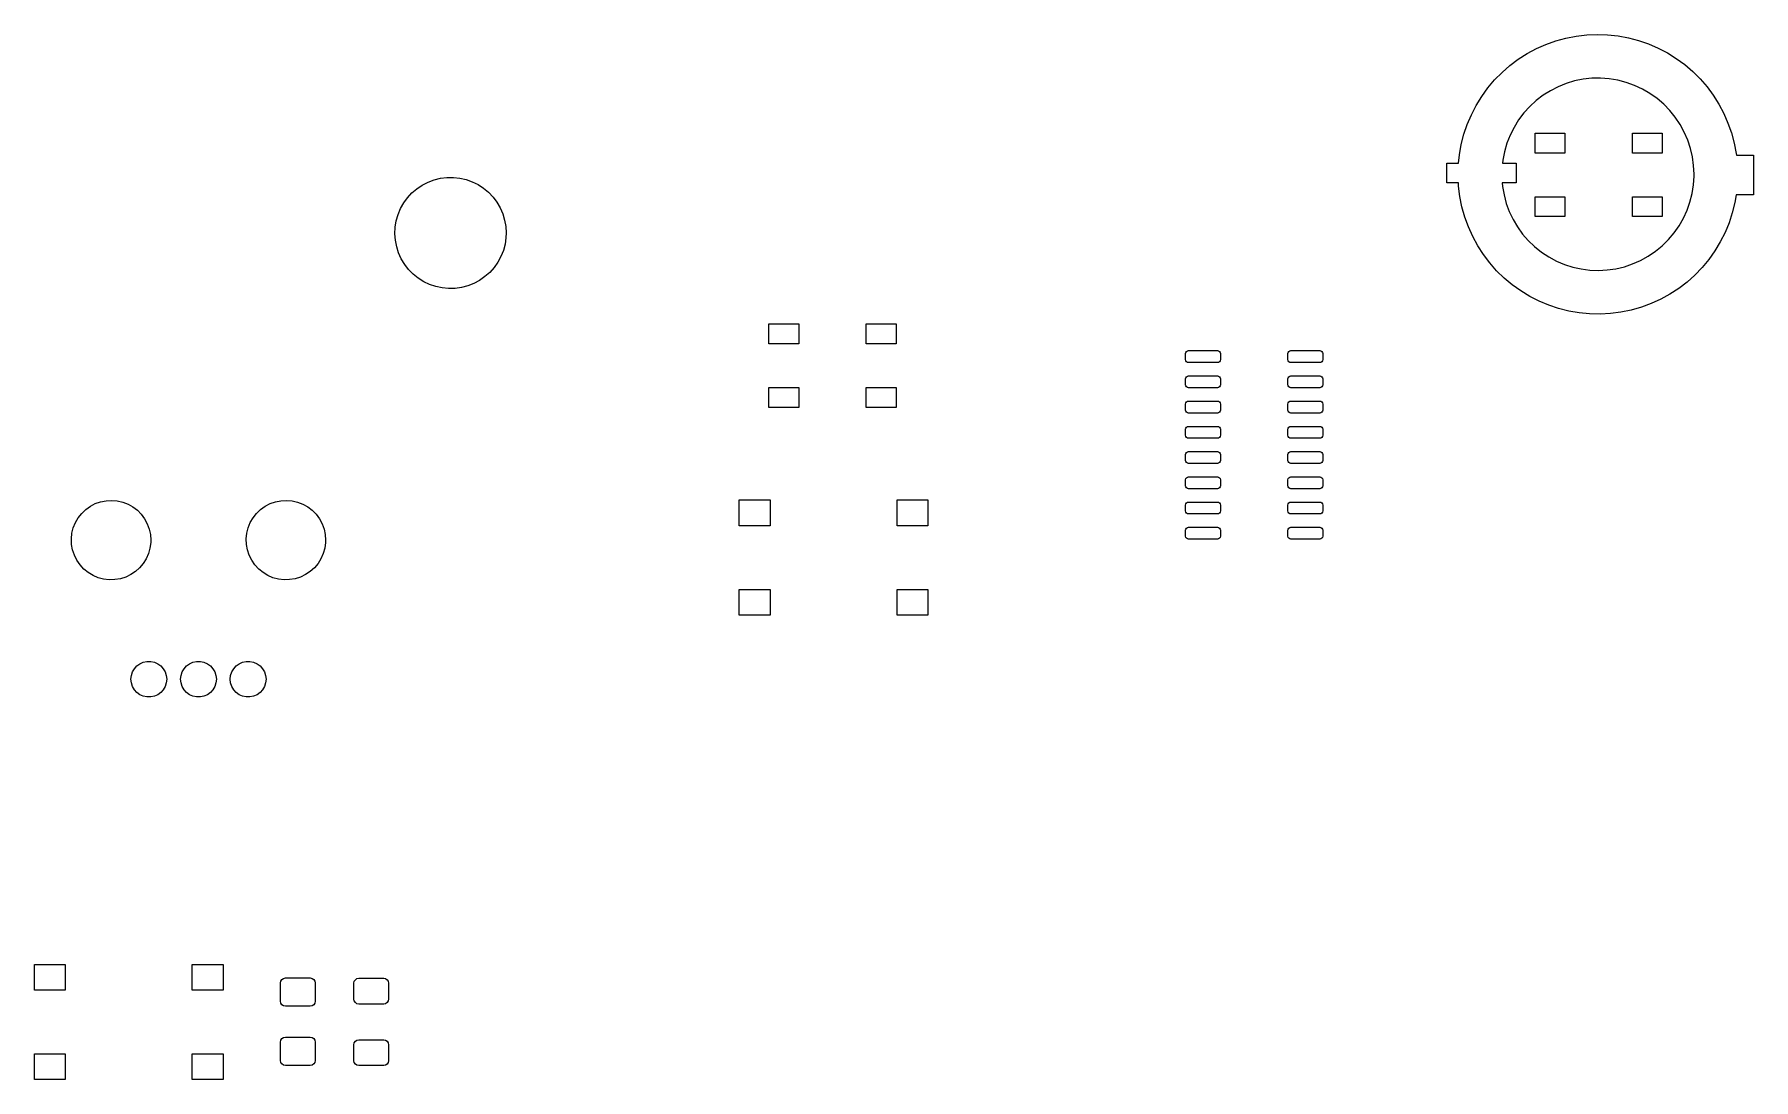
# Model space of a CAD drawing. Extents: x 0 to 360, y 0 to 260.
# Drawn here: x 189.7 to 276.3, y 78.4 to 131 of the extents above; entities that cross this region are included whole.
import ezdxf

# ---------------------------------------------------------------- set-up
doc = ezdxf.new("R2010")
doc.units = 0
doc.layers.add('BLACK', color=7, linetype='CONTINUOUS')

msp = doc.modelspace()

# ---------------------------------------------------------------- linework, layer by layer
at = {"layer": 'BLACK', "linetype": 'CONTINUOUS'}
for p, q in [((266.343, 130.674), (266.853, 130.814)), ((266.853, 130.814), (267.371, 130.915)), ((267.371, 130.915), (267.896, 130.977)), ((267.896, 130.977), (268.423, 131)), ((268.423, 131), (268.951, 130.983)), ((268.951, 130.983), (269.477, 130.926)), ((269.477, 130.926), (269.996, 130.83)), ((269.996, 130.83), (270.507, 130.696)), ((264.453, 129.748), (264.898, 130.032)), ((264.898, 130.032), (265.363, 130.282)), ((265.363, 130.282), (265.846, 130.496)), ((265.846, 130.496), (266.343, 130.674)), ((270.507, 130.696), (271.006, 130.523)), ((271.006, 130.523), (271.491, 130.314)), ((271.491, 130.314), (271.959, 130.069)), ((271.959, 130.069), (272.407, 129.789)), ((263.262, 128.707), (263.632, 129.083)), ((263.632, 129.083), (264.03, 129.431)), ((264.03, 129.431), (264.453, 129.748)), ((272.407, 129.789), (272.833, 129.477)), ((272.833, 129.477), (273.234, 129.134)), ((273.234, 129.134), (273.609, 128.761)), ((262.61, 127.876), (262.921, 128.304)), ((262.921, 128.304), (263.262, 128.707)), ((266.07, 128.168), (265.698, 127.934)), ((266.461, 128.367), (266.07, 128.168)), ((266.869, 128.53), (266.461, 128.367)), ((267.289, 128.656), (266.869, 128.53)), ((267.72, 128.743), (267.289, 128.656)), ((268.156, 128.79), (267.72, 128.743)), ((268.595, 128.798), (268.156, 128.79)), ((269.033, 128.766), (268.595, 128.798)), ((269.467, 128.694), (269.033, 128.766)), ((269.891, 128.583), (269.467, 128.694)), ((270.305, 128.435), (269.891, 128.583)), ((270.703, 128.249), (270.305, 128.435)), ((271.082, 128.028), (270.703, 128.249)), ((273.609, 128.761), (273.954, 128.362)), ((273.954, 128.362), (274.269, 127.937)), ((262.091, 126.957), (262.333, 127.427)), ((262.333, 127.427), (262.61, 127.876)), ((265.026, 127.37), (264.731, 127.045)), ((265.349, 127.667), (265.026, 127.37)), ((265.698, 127.934), (265.349, 127.667)), ((271.44, 127.774), (271.082, 128.028)), ((271.773, 127.488), (271.44, 127.774)), ((272.079, 127.173), (271.773, 127.488)), ((274.269, 127.937), (274.551, 127.49)), ((274.551, 127.49), (274.798, 127.024)), ((261.714, 125.971), (261.884, 126.471)), ((261.884, 126.471), (262.091, 126.957)), ((264.467, 126.694), (264.236, 126.321)), ((264.731, 127.045), (264.467, 126.694)), ((272.356, 126.832), (272.079, 127.173)), ((272.6, 126.467), (272.356, 126.832)), ((272.81, 126.082), (272.6, 126.467)), ((274.798, 127.024), (275.01, 126.54)), ((275.01, 126.54), (275.185, 126.042)), ((261.582, 125.46), (261.714, 125.971)), ((263.879, 125.52), (263.756, 125.098)), ((264.039, 125.928), (263.879, 125.52)), ((264.236, 126.321), (264.039, 125.928)), ((265.3, 125.03), (265.3, 126.03)), ((265.3, 126.03), (266.8, 126.03)), ((266.8, 126.03), (266.8, 125.03)), ((270.2, 125.03), (270.2, 126.03)), ((270.2, 126.03), (271.7, 126.03)), ((271.7, 126.03), (271.7, 125.03)), ((272.985, 125.679), (272.81, 126.082)), ((273.122, 125.261), (272.985, 125.679)), ((275.185, 126.042), (275.322, 125.532)), ((275.322, 125.532), (275.421, 125.013)), ((261.447, 124.525), (261.489, 124.94)), ((261.489, 124.94), (261.582, 125.46)), ((263.673, 124.667), (263.658, 124.525)), ((263.756, 125.098), (263.673, 124.667)), ((266.8, 125.03), (265.3, 125.03)), ((271.7, 125.03), (270.2, 125.03)), ((273.22, 124.834), (273.122, 125.261)), ((273.28, 124.399), (273.22, 124.834)), ((275.421, 125.013), (275.431, 124.92)), ((275.431, 124.92), (276.3, 124.92)), ((276.3, 124.92), (276.3, 122.92)), ((210.182, 123.761), (210.506, 123.802)), ((210.506, 123.802), (210.834, 123.804)), ((210.834, 123.804), (211.159, 123.769)), ((260.85, 123.536), (260.85, 124.525)), ((260.85, 124.525), (261.447, 124.525)), ((263.658, 124.525), (264.35, 124.525)), ((264.35, 124.525), (264.35, 123.536)), ((273.27, 123.421), (273.299, 123.859)), ((273.3, 123.96), (273.28, 124.399)), ((273.299, 123.859), (273.3, 123.96)), ((208.525, 122.781), (208.747, 123.022)), ((208.747, 123.022), (208.995, 123.235)), ((208.995, 123.235), (209.267, 123.418)), ((209.267, 123.418), (209.558, 123.568)), ((209.558, 123.568), (209.864, 123.683)), ((209.864, 123.683), (210.182, 123.761)), ((211.159, 123.769), (211.478, 123.695)), ((211.478, 123.695), (211.786, 123.585)), ((211.786, 123.585), (212.079, 123.44)), ((212.079, 123.44), (212.354, 123.262)), ((212.354, 123.262), (212.605, 123.052)), ((212.605, 123.052), (212.831, 122.815)), ((261.438, 123.536), (260.85, 123.536)), ((261.446, 123.359), (261.438, 123.536)), ((261.511, 122.834), (261.446, 123.359)), ((264.35, 123.536), (263.644, 123.536)), ((263.644, 123.536), (263.659, 123.353)), ((263.659, 123.353), (263.734, 122.921)), ((263.734, 122.921), (263.847, 122.497)), ((273.093, 122.561), (273.201, 122.987)), ((273.201, 122.987), (273.27, 123.421)), ((275.419, 122.92), (275.354, 122.532)), ((276.3, 122.92), (275.419, 122.92)), ((208.048, 121.929), (208.173, 122.231)), ((208.173, 122.231), (208.333, 122.517)), ((208.333, 122.517), (208.525, 122.781)), ((212.831, 122.815), (213.027, 122.553)), ((213.027, 122.553), (213.191, 122.27)), ((213.191, 122.27), (213.321, 121.97)), ((261.615, 122.317), (261.511, 122.834)), ((261.758, 121.808), (261.615, 122.317)), ((263.847, 122.497), (263.999, 122.085)), ((263.999, 122.085), (264.187, 121.688)), ((265.3, 121.83), (265.3, 122.83)), ((265.3, 122.83), (266.8, 122.83)), ((266.8, 122.83), (266.8, 121.83)), ((270.2, 121.83), (270.2, 122.83)), ((270.2, 122.83), (271.7, 122.83)), ((271.7, 122.83), (271.7, 121.83)), ((272.765, 121.748), (272.948, 122.147)), ((272.948, 122.147), (273.093, 122.561)), ((275.354, 122.532), (275.227, 122.02)), ((207.892, 120.964), (207.906, 121.291)), ((207.906, 121.291), (207.958, 121.614)), ((207.958, 121.614), (208.048, 121.929)), ((213.321, 121.97), (213.416, 121.657)), ((213.416, 121.657), (213.473, 121.335)), ((213.473, 121.335), (213.492, 121.008)), ((261.938, 121.311), (261.758, 121.808)), ((262.155, 120.83), (261.938, 121.311)), ((264.187, 121.688), (264.411, 121.31)), ((264.411, 121.31), (264.667, 120.954)), ((266.8, 121.83), (265.3, 121.83)), ((271.7, 121.83), (270.2, 121.83)), ((272.295, 121.007), (272.547, 121.367)), ((272.547, 121.367), (272.765, 121.748)), ((275.063, 121.518), (274.861, 121.03)), ((275.227, 122.02), (275.063, 121.518)), ((207.917, 120.638), (207.892, 120.964)), ((207.979, 120.316), (207.917, 120.638)), ((213.435, 120.445), (213.35, 120.129)), ((213.482, 120.769), (213.435, 120.445)), ((213.492, 121.008), (213.482, 120.769)), ((262.407, 120.366), (262.155, 120.83)), ((262.694, 119.922), (262.407, 120.366)), ((264.667, 120.954), (264.956, 120.622)), ((264.956, 120.622), (265.272, 120.319)), ((271.359, 120.085), (271.699, 120.363)), ((271.699, 120.363), (272.011, 120.672)), ((272.011, 120.672), (272.295, 121.007)), ((274.623, 120.558), (274.351, 120.105)), ((274.861, 121.03), (274.623, 120.558)), ((208.078, 120.005), (207.979, 120.316)), ((208.213, 119.706), (208.078, 120.005)), ((208.382, 119.426), (208.213, 119.706)), ((213.074, 119.537), (212.886, 119.269)), ((213.23, 119.825), (213.074, 119.537)), ((213.35, 120.129), (213.23, 119.825)), ((263.013, 119.501), (262.694, 119.922)), ((263.362, 119.105), (263.013, 119.501)), ((265.272, 120.319), (265.616, 120.045)), ((265.616, 120.045), (265.982, 119.803)), ((265.982, 119.803), (266.369, 119.595)), ((266.369, 119.595), (266.773, 119.424)), ((270.21, 119.448), (270.612, 119.625)), ((270.612, 119.625), (270.996, 119.838)), ((270.996, 119.838), (271.359, 120.085)), ((274.045, 119.675), (273.708, 119.268)), ((274.351, 120.105), (274.045, 119.675)), ((208.582, 119.167), (208.382, 119.426)), ((208.811, 118.934), (208.582, 119.167)), ((209.066, 118.728), (208.811, 118.934)), ((209.343, 118.554), (209.066, 118.728)), ((212.155, 118.621), (211.866, 118.466)), ((212.424, 118.808), (212.155, 118.621)), ((212.668, 119.025), (212.424, 118.808)), ((212.886, 119.269), (212.668, 119.025)), ((263.741, 118.737), (263.362, 119.105)), ((264.146, 118.398), (263.741, 118.737)), ((266.773, 119.424), (267.191, 119.29)), ((267.191, 119.29), (267.62, 119.194)), ((267.62, 119.194), (268.055, 119.137)), ((268.055, 119.137), (268.494, 119.12)), ((268.494, 119.12), (268.933, 119.143)), ((268.933, 119.143), (269.367, 119.206)), ((269.367, 119.206), (269.794, 119.308)), ((269.794, 119.308), (270.21, 119.448)), ((273.342, 118.888), (272.948, 118.536)), ((273.708, 119.268), (273.342, 118.888)), ((209.639, 118.414), (209.343, 118.554)), ((209.948, 118.309), (209.639, 118.414)), ((210.268, 118.24), (209.948, 118.309)), ((210.594, 118.21), (210.268, 118.24)), ((210.921, 118.217), (210.594, 118.21)), ((211.245, 118.263), (210.921, 118.217)), ((211.562, 118.347), (211.245, 118.263)), ((211.866, 118.466), (211.562, 118.347)), ((264.575, 118.09), (264.146, 118.398)), ((265.026, 117.815), (264.575, 118.09)), ((265.496, 117.575), (265.026, 117.815)), ((272.086, 117.926), (271.623, 117.671)), ((272.528, 118.215), (272.086, 117.926)), ((272.948, 118.536), (272.528, 118.215)), ((265.983, 117.37), (265.496, 117.575)), ((266.484, 117.203), (265.983, 117.37)), ((266.997, 117.074), (266.484, 117.203)), ((267.517, 116.984), (266.997, 117.074)), ((268.043, 116.933), (267.517, 116.984)), ((268.571, 116.921), (268.043, 116.933)), ((269.098, 116.949), (268.571, 116.921)), ((269.622, 117.017), (269.098, 116.949)), ((270.14, 117.124), (269.622, 117.017)), ((270.647, 117.269), (270.14, 117.124)), ((271.143, 117.451), (270.647, 117.269)), ((271.623, 117.671), (271.143, 117.451)), ((226.72, 115.43), (226.72, 116.43)), ((226.72, 116.43), (228.22, 116.43)), ((228.22, 116.43), (228.22, 115.43)), ((231.62, 115.43), (231.62, 116.43)), ((231.62, 116.43), (233.12, 116.43)), ((233.12, 116.43), (233.12, 115.43)), ((228.22, 115.43), (226.72, 115.43)), ((233.12, 115.43), (231.62, 115.43)), ((247.704, 114.935), (247.716, 114.992)), ((247.704, 114.635), (247.704, 114.935)), ((247.716, 114.578), (247.704, 114.635)), ((247.716, 114.992), (247.748, 115.041)), ((247.748, 114.529), (247.716, 114.578)), ((247.748, 115.041), (247.797, 115.074)), ((247.797, 114.496), (247.748, 114.529)), ((247.797, 115.074), (247.854, 115.085)), ((247.854, 114.485), (247.797, 114.496)), ((247.854, 115.085), (249.304, 115.085)), ((249.304, 114.485), (247.854, 114.485)), ((249.304, 115.085), (249.362, 115.074)), ((249.362, 114.496), (249.304, 114.485)), ((249.362, 115.074), (249.41, 115.041)), ((249.41, 114.529), (249.362, 114.496)), ((249.41, 115.041), (249.443, 114.992)), ((249.443, 114.578), (249.41, 114.529)), ((249.443, 114.992), (249.454, 114.935)), ((249.454, 114.635), (249.443, 114.578)), ((249.454, 114.935), (249.454, 114.635)), ((252.854, 114.935), (252.866, 114.992)), ((252.854, 114.635), (252.854, 114.935)), ((252.866, 114.578), (252.854, 114.635)), ((252.866, 114.992), (252.898, 115.041)), ((252.898, 114.529), (252.866, 114.578)), ((252.898, 115.041), (252.947, 115.074)), ((252.947, 114.496), (252.898, 114.529)), ((252.947, 115.074), (253.004, 115.085)), ((253.004, 114.485), (252.947, 114.496)), ((253.004, 115.085), (254.454, 115.085)), ((254.454, 114.485), (253.004, 114.485)), ((254.454, 115.085), (254.512, 115.074)), ((254.512, 114.496), (254.454, 114.485)), ((254.512, 115.074), (254.56, 115.041)), ((254.56, 114.529), (254.512, 114.496)), ((254.56, 115.041), (254.593, 114.992)), ((254.593, 114.578), (254.56, 114.529)), ((254.593, 114.992), (254.604, 114.935)), ((254.604, 114.635), (254.593, 114.578)), ((254.604, 114.935), (254.604, 114.635)), ((247.704, 113.665), (247.716, 113.722)), ((247.704, 113.365), (247.704, 113.665)), ((247.716, 113.722), (247.748, 113.771)), ((247.748, 113.771), (247.797, 113.804)), ((247.797, 113.804), (247.854, 113.815)), ((247.854, 113.815), (249.304, 113.815)), ((249.304, 113.815), (249.362, 113.804)), ((249.362, 113.804), (249.41, 113.771)), ((249.41, 113.771), (249.443, 113.722)), ((249.443, 113.722), (249.454, 113.665)), ((249.454, 113.665), (249.454, 113.365)), ((252.854, 113.665), (252.866, 113.722)), ((252.854, 113.365), (252.854, 113.665)), ((252.866, 113.722), (252.898, 113.771)), ((252.898, 113.771), (252.947, 113.804)), ((252.947, 113.804), (253.004, 113.815)), ((253.004, 113.815), (254.454, 113.815)), ((254.454, 113.815), (254.512, 113.804)), ((254.512, 113.804), (254.56, 113.771)), ((254.56, 113.771), (254.593, 113.722)), ((254.593, 113.722), (254.604, 113.665)), ((254.604, 113.665), (254.604, 113.365)), ((226.72, 112.23), (226.72, 113.23)), ((226.72, 113.23), (228.22, 113.23)), ((228.22, 113.23), (228.22, 112.23)), ((231.62, 112.23), (231.62, 113.23)), ((231.62, 113.23), (233.12, 113.23)), ((233.12, 113.23), (233.12, 112.23)), ((247.716, 113.308), (247.704, 113.365)), ((247.748, 113.259), (247.716, 113.308)), ((247.797, 113.226), (247.748, 113.259)), ((247.748, 112.501), (247.797, 112.534)), ((247.854, 113.215), (247.797, 113.226)), ((247.797, 112.534), (247.854, 112.545)), ((249.304, 113.215), (247.854, 113.215)), ((247.854, 112.545), (249.304, 112.545)), ((249.362, 113.226), (249.304, 113.215)), ((249.304, 112.545), (249.362, 112.534)), ((249.41, 113.259), (249.362, 113.226)), ((249.362, 112.534), (249.41, 112.501)), ((249.443, 113.308), (249.41, 113.259)), ((249.454, 113.365), (249.443, 113.308)), ((252.866, 113.308), (252.854, 113.365)), ((252.898, 113.259), (252.866, 113.308)), ((252.947, 113.226), (252.898, 113.259)), ((252.898, 112.501), (252.947, 112.534)), ((253.004, 113.215), (252.947, 113.226)), ((252.947, 112.534), (253.004, 112.545)), ((254.454, 113.215), (253.004, 113.215)), ((253.004, 112.545), (254.454, 112.545)), ((254.512, 113.226), (254.454, 113.215)), ((254.454, 112.545), (254.512, 112.534)), ((254.56, 113.259), (254.512, 113.226)), ((254.512, 112.534), (254.56, 112.501)), ((254.593, 113.308), (254.56, 113.259)), ((254.604, 113.365), (254.593, 113.308)), ((228.22, 112.23), (226.72, 112.23)), ((233.12, 112.23), (231.62, 112.23)), ((247.704, 112.395), (247.716, 112.452)), ((247.704, 112.095), (247.704, 112.395)), ((247.716, 112.038), (247.704, 112.095)), ((247.716, 112.452), (247.748, 112.501)), ((247.748, 111.989), (247.716, 112.038)), ((247.797, 111.956), (247.748, 111.989)), ((247.854, 111.945), (247.797, 111.956)), ((249.304, 111.945), (247.854, 111.945)), ((249.362, 111.956), (249.304, 111.945)), ((249.41, 111.989), (249.362, 111.956)), ((249.41, 112.501), (249.443, 112.452)), ((249.443, 112.038), (249.41, 111.989)), ((249.443, 112.452), (249.454, 112.395)), ((249.454, 112.095), (249.443, 112.038)), ((249.454, 112.395), (249.454, 112.095)), ((252.854, 112.395), (252.866, 112.452)), ((252.854, 112.095), (252.854, 112.395)), ((252.866, 112.038), (252.854, 112.095)), ((252.866, 112.452), (252.898, 112.501)), ((252.898, 111.989), (252.866, 112.038)), ((252.947, 111.956), (252.898, 111.989)), ((253.004, 111.945), (252.947, 111.956)), ((254.454, 111.945), (253.004, 111.945)), ((254.512, 111.956), (254.454, 111.945)), ((254.56, 111.989), (254.512, 111.956)), ((254.56, 112.501), (254.593, 112.452)), ((254.593, 112.038), (254.56, 111.989)), ((254.593, 112.452), (254.604, 112.395)), ((254.604, 112.095), (254.593, 112.038)), ((254.604, 112.395), (254.604, 112.095)), ((247.704, 111.125), (247.716, 111.182)), ((247.704, 110.825), (247.704, 111.125)), ((247.716, 110.768), (247.704, 110.825)), ((247.716, 111.182), (247.748, 111.231)), ((247.748, 111.231), (247.797, 111.264)), ((247.797, 111.264), (247.854, 111.275)), ((247.854, 111.275), (249.304, 111.275)), ((249.304, 111.275), (249.362, 111.264)), ((249.362, 111.264), (249.41, 111.231)), ((249.41, 111.231), (249.443, 111.182)), ((249.443, 111.182), (249.454, 111.125)), ((249.454, 110.825), (249.443, 110.768)), ((249.454, 111.125), (249.454, 110.825)), ((252.854, 111.125), (252.866, 111.182)), ((252.854, 110.825), (252.854, 111.125)), ((252.866, 110.768), (252.854, 110.825)), ((252.866, 111.182), (252.898, 111.231)), ((252.898, 111.231), (252.947, 111.264)), ((252.947, 111.264), (253.004, 111.275)), ((253.004, 111.275), (254.454, 111.275)), ((254.454, 111.275), (254.512, 111.264)), ((254.512, 111.264), (254.56, 111.231)), ((254.56, 111.231), (254.593, 111.182)), ((254.593, 111.182), (254.604, 111.125)), ((254.604, 110.825), (254.593, 110.768)), ((254.604, 111.125), (254.604, 110.825)), ((247.748, 110.719), (247.716, 110.768)), ((247.716, 109.912), (247.748, 109.961)), ((247.797, 110.686), (247.748, 110.719)), ((247.748, 109.961), (247.797, 109.994)), ((247.854, 110.675), (247.797, 110.686)), ((247.797, 109.994), (247.854, 110.005)), ((249.304, 110.675), (247.854, 110.675)), ((247.854, 110.005), (249.304, 110.005)), ((249.362, 110.686), (249.304, 110.675)), ((249.304, 110.005), (249.362, 109.994)), ((249.41, 110.719), (249.362, 110.686)), ((249.362, 109.994), (249.41, 109.961)), ((249.443, 110.768), (249.41, 110.719)), ((249.41, 109.961), (249.443, 109.912)), ((252.898, 110.719), (252.866, 110.768)), ((252.866, 109.912), (252.898, 109.961)), ((252.947, 110.686), (252.898, 110.719)), ((252.898, 109.961), (252.947, 109.994)), ((253.004, 110.675), (252.947, 110.686)), ((252.947, 109.994), (253.004, 110.005)), ((254.454, 110.675), (253.004, 110.675)), ((253.004, 110.005), (254.454, 110.005)), ((254.512, 110.686), (254.454, 110.675)), ((254.454, 110.005), (254.512, 109.994)), ((254.56, 110.719), (254.512, 110.686)), ((254.512, 109.994), (254.56, 109.961)), ((254.593, 110.768), (254.56, 110.719)), ((254.56, 109.961), (254.593, 109.912)), ((247.704, 109.855), (247.716, 109.912)), ((247.704, 109.555), (247.704, 109.855)), ((247.716, 109.498), (247.704, 109.555)), ((247.748, 109.449), (247.716, 109.498)), ((247.797, 109.416), (247.748, 109.449)), ((247.854, 109.405), (247.797, 109.416)), ((249.304, 109.405), (247.854, 109.405)), ((249.362, 109.416), (249.304, 109.405)), ((249.41, 109.449), (249.362, 109.416)), ((249.443, 109.498), (249.41, 109.449)), ((249.443, 109.912), (249.454, 109.855)), ((249.454, 109.555), (249.443, 109.498)), ((249.454, 109.855), (249.454, 109.555)), ((252.854, 109.855), (252.866, 109.912)), ((252.854, 109.555), (252.854, 109.855)), ((252.866, 109.498), (252.854, 109.555)), ((252.898, 109.449), (252.866, 109.498)), ((252.947, 109.416), (252.898, 109.449)), ((253.004, 109.405), (252.947, 109.416)), ((254.454, 109.405), (253.004, 109.405)), ((254.512, 109.416), (254.454, 109.405)), ((254.56, 109.449), (254.512, 109.416)), ((254.593, 109.498), (254.56, 109.449)), ((254.593, 109.912), (254.604, 109.855)), ((254.604, 109.555), (254.593, 109.498)), ((254.604, 109.855), (254.604, 109.555)), ((247.704, 108.585), (247.716, 108.642)), ((247.704, 108.285), (247.704, 108.585)), ((247.716, 108.228), (247.704, 108.285)), ((247.716, 108.642), (247.748, 108.691)), ((247.748, 108.179), (247.716, 108.228)), ((247.748, 108.691), (247.797, 108.724)), ((247.797, 108.724), (247.854, 108.735)), ((247.854, 108.735), (249.304, 108.735)), ((249.304, 108.735), (249.362, 108.724)), ((249.362, 108.724), (249.41, 108.691)), ((249.41, 108.691), (249.443, 108.642)), ((249.443, 108.228), (249.41, 108.179)), ((249.443, 108.642), (249.454, 108.585)), ((249.454, 108.285), (249.443, 108.228)), ((249.454, 108.585), (249.454, 108.285)), ((252.854, 108.585), (252.866, 108.642)), ((252.854, 108.285), (252.854, 108.585)), ((252.866, 108.228), (252.854, 108.285)), ((252.866, 108.642), (252.898, 108.691)), ((252.898, 108.179), (252.866, 108.228)), ((252.898, 108.691), (252.947, 108.724)), ((252.947, 108.724), (253.004, 108.735)), ((253.004, 108.735), (254.454, 108.735)), ((254.454, 108.735), (254.512, 108.724)), ((254.512, 108.724), (254.56, 108.691)), ((254.56, 108.691), (254.593, 108.642)), ((254.593, 108.228), (254.56, 108.179)), ((254.593, 108.642), (254.604, 108.585)), ((254.604, 108.285), (254.593, 108.228)), ((254.604, 108.585), (254.604, 108.285)), ((192.555, 107.255), (192.806, 107.386)), ((192.806, 107.386), (193.072, 107.479)), ((193.072, 107.479), (193.349, 107.534)), ((193.349, 107.534), (193.631, 107.55)), ((193.631, 107.55), (193.913, 107.525)), ((193.913, 107.525), (194.188, 107.462)), ((194.188, 107.462), (194.452, 107.36)), ((194.452, 107.36), (194.698, 107.222)), ((201.355, 107.255), (201.606, 107.386)), ((201.606, 107.386), (201.872, 107.479)), ((201.872, 107.479), (202.149, 107.534)), ((202.149, 107.534), (202.431, 107.55)), ((202.431, 107.55), (202.713, 107.525)), ((202.713, 107.525), (202.988, 107.462)), ((202.988, 107.462), (203.252, 107.36)), ((203.252, 107.36), (203.498, 107.222)), ((225.23, 106.27), (225.23, 107.57)), ((225.23, 107.57), (226.78, 107.57)), ((226.78, 107.57), (226.78, 106.27)), ((233.18, 106.27), (233.18, 107.57)), ((233.18, 107.57), (234.73, 107.57)), ((234.73, 107.57), (234.73, 106.27)), ((247.704, 107.315), (247.716, 107.372)), ((247.716, 107.372), (247.748, 107.421)), ((247.797, 108.146), (247.748, 108.179)), ((247.748, 107.421), (247.797, 107.454)), ((247.854, 108.135), (247.797, 108.146)), ((247.797, 107.454), (247.854, 107.465)), ((249.304, 108.135), (247.854, 108.135)), ((247.854, 107.465), (249.304, 107.465)), ((249.362, 108.146), (249.304, 108.135)), ((249.304, 107.465), (249.362, 107.454)), ((249.41, 108.179), (249.362, 108.146)), ((249.362, 107.454), (249.41, 107.421)), ((249.41, 107.421), (249.443, 107.372)), ((249.443, 107.372), (249.454, 107.315)), ((252.854, 107.315), (252.866, 107.372)), ((252.866, 107.372), (252.898, 107.421)), ((252.947, 108.146), (252.898, 108.179)), ((252.898, 107.421), (252.947, 107.454)), ((253.004, 108.135), (252.947, 108.146)), ((252.947, 107.454), (253.004, 107.465)), ((254.454, 108.135), (253.004, 108.135)), ((253.004, 107.465), (254.454, 107.465)), ((254.512, 108.146), (254.454, 108.135)), ((254.454, 107.465), (254.512, 107.454)), ((254.56, 108.179), (254.512, 108.146)), ((254.512, 107.454), (254.56, 107.421)), ((254.56, 107.421), (254.593, 107.372)), ((254.593, 107.372), (254.604, 107.315)), ((191.804, 106.43), (191.946, 106.674)), ((191.946, 106.674), (192.121, 106.896)), ((192.121, 106.896), (192.325, 107.091)), ((192.325, 107.091), (192.555, 107.255)), ((194.698, 107.222), (194.923, 107.05)), ((194.923, 107.05), (195.121, 106.849)), ((195.121, 106.849), (195.289, 106.622)), ((195.289, 106.622), (195.423, 106.373)), ((200.604, 106.43), (200.746, 106.674)), ((200.746, 106.674), (200.921, 106.896)), ((200.921, 106.896), (201.125, 107.091)), ((201.125, 107.091), (201.355, 107.255)), ((203.498, 107.222), (203.723, 107.05)), ((203.723, 107.05), (203.921, 106.849)), ((203.921, 106.849), (204.089, 106.622)), ((204.089, 106.622), (204.223, 106.373)), ((247.704, 107.015), (247.704, 107.315)), ((247.716, 106.958), (247.704, 107.015)), ((247.748, 106.909), (247.716, 106.958)), ((247.797, 106.876), (247.748, 106.909)), ((247.854, 106.865), (247.797, 106.876)), ((249.304, 106.865), (247.854, 106.865)), ((249.362, 106.876), (249.304, 106.865)), ((249.41, 106.909), (249.362, 106.876)), ((249.443, 106.958), (249.41, 106.909)), ((249.454, 107.015), (249.443, 106.958)), ((249.454, 107.315), (249.454, 107.015)), ((252.854, 107.015), (252.854, 107.315)), ((252.866, 106.958), (252.854, 107.015)), ((252.898, 106.909), (252.866, 106.958)), ((252.947, 106.876), (252.898, 106.909)), ((253.004, 106.865), (252.947, 106.876)), ((254.454, 106.865), (253.004, 106.865)), ((254.512, 106.876), (254.454, 106.865)), ((254.56, 106.909), (254.512, 106.876)), ((254.593, 106.958), (254.56, 106.909)), ((254.604, 107.015), (254.593, 106.958)), ((254.604, 107.315), (254.604, 107.015)), ((191.601, 105.613), (191.63, 105.894)), ((191.612, 105.331), (191.601, 105.613)), ((191.63, 105.894), (191.698, 106.168)), ((191.698, 106.168), (191.804, 106.43)), ((195.423, 106.373), (195.521, 106.108)), ((195.521, 106.108), (195.58, 105.832)), ((195.58, 105.832), (195.6, 105.55)), ((200.401, 105.613), (200.43, 105.894)), ((200.412, 105.331), (200.401, 105.613)), ((200.43, 105.894), (200.498, 106.168)), ((200.498, 106.168), (200.604, 106.43)), ((204.223, 106.373), (204.321, 106.108)), ((204.321, 106.108), (204.38, 105.832)), ((204.38, 105.832), (204.4, 105.55)), ((226.78, 106.27), (225.23, 106.27)), ((234.73, 106.27), (233.18, 106.27)), ((247.704, 106.045), (247.716, 106.102)), ((247.704, 105.745), (247.704, 106.045)), ((247.716, 105.688), (247.704, 105.745)), ((247.716, 106.102), (247.748, 106.151)), ((247.748, 105.639), (247.716, 105.688)), ((247.748, 106.151), (247.797, 106.184)), ((247.797, 105.606), (247.748, 105.639)), ((247.797, 106.184), (247.854, 106.195)), ((247.854, 105.595), (247.797, 105.606)), ((247.854, 106.195), (249.304, 106.195)), ((249.304, 106.195), (249.362, 106.184)), ((249.362, 105.606), (249.304, 105.595)), ((249.362, 106.184), (249.41, 106.151)), ((249.41, 105.639), (249.362, 105.606)), ((249.41, 106.151), (249.443, 106.102)), ((249.443, 105.688), (249.41, 105.639)), ((249.443, 106.102), (249.454, 106.045)), ((249.454, 105.745), (249.443, 105.688)), ((249.454, 106.045), (249.454, 105.745)), ((252.854, 106.045), (252.866, 106.102)), ((252.854, 105.745), (252.854, 106.045)), ((252.866, 105.688), (252.854, 105.745)), ((252.866, 106.102), (252.898, 106.151)), ((252.898, 105.639), (252.866, 105.688)), ((252.898, 106.151), (252.947, 106.184)), ((252.947, 105.606), (252.898, 105.639)), ((252.947, 106.184), (253.004, 106.195)), ((253.004, 105.595), (252.947, 105.606)), ((253.004, 106.195), (254.454, 106.195)), ((254.454, 106.195), (254.512, 106.184)), ((254.512, 105.606), (254.454, 105.595)), ((254.512, 106.184), (254.56, 106.151)), ((254.56, 105.639), (254.512, 105.606)), ((254.56, 106.151), (254.593, 106.102)), ((254.593, 105.688), (254.56, 105.639)), ((254.593, 106.102), (254.604, 106.045)), ((254.604, 105.745), (254.593, 105.688)), ((254.604, 106.045), (254.604, 105.745)), ((191.663, 105.053), (191.612, 105.331)), ((191.752, 104.785), (191.663, 105.053)), ((191.879, 104.532), (191.752, 104.785)), ((195.482, 104.873), (195.368, 104.614)), ((195.558, 105.144), (195.482, 104.873)), ((195.596, 105.424), (195.558, 105.144)), ((195.6, 105.55), (195.596, 105.424)), ((200.463, 105.053), (200.412, 105.331)), ((200.552, 104.785), (200.463, 105.053)), ((200.679, 104.532), (200.552, 104.785)), ((204.282, 104.873), (204.168, 104.614)), ((204.358, 105.144), (204.282, 104.873)), ((204.396, 105.424), (204.358, 105.144)), ((204.4, 105.55), (204.396, 105.424)), ((249.304, 105.595), (247.854, 105.595)), ((254.454, 105.595), (253.004, 105.595)), ((192.039, 104.3), (191.879, 104.532)), ((192.231, 104.092), (192.039, 104.3)), ((192.45, 103.914), (192.231, 104.092)), ((192.692, 103.768), (192.45, 103.914)), ((194.826, 103.97), (194.591, 103.813)), ((195.036, 104.158), (194.826, 103.97)), ((195.218, 104.374), (195.036, 104.158)), ((195.368, 104.614), (195.218, 104.374)), ((200.839, 104.3), (200.679, 104.532)), ((201.031, 104.092), (200.839, 104.3)), ((201.25, 103.914), (201.031, 104.092)), ((201.492, 103.768), (201.25, 103.914)), ((203.626, 103.97), (203.391, 103.813)), ((203.836, 104.158), (203.626, 103.97)), ((204.018, 104.374), (203.836, 104.158)), ((204.168, 104.614), (204.018, 104.374)), ((192.952, 103.658), (192.692, 103.768)), ((193.225, 103.585), (192.952, 103.658)), ((193.506, 103.552), (193.225, 103.585)), ((193.788, 103.559), (193.506, 103.552)), ((194.067, 103.605), (193.788, 103.559)), ((194.336, 103.69), (194.067, 103.605)), ((194.591, 103.813), (194.336, 103.69)), ((201.752, 103.658), (201.492, 103.768)), ((202.025, 103.585), (201.752, 103.658)), ((202.306, 103.552), (202.025, 103.585)), ((202.588, 103.559), (202.306, 103.552)), ((202.867, 103.605), (202.588, 103.559)), ((203.136, 103.69), (202.867, 103.605)), ((203.391, 103.813), (203.136, 103.69)), ((225.23, 101.77), (225.23, 103.07)), ((225.23, 103.07), (226.78, 103.07)), ((226.78, 103.07), (226.78, 101.77)), ((233.18, 101.77), (233.18, 103.07)), ((233.18, 103.07), (234.73, 103.07)), ((234.73, 103.07), (234.73, 101.77)), ((226.78, 101.77), (225.23, 101.77)), ((234.73, 101.77), (233.18, 101.77)), ((194.6, 98.55), (194.62, 98.7371)), ((194.62, 98.7371), (194.678, 98.9161)), ((194.678, 98.9161), (194.772, 99.079)), ((194.772, 99.079), (194.898, 99.2188)), ((194.898, 99.2188), (195.05, 99.3294)), ((195.05, 99.3294), (195.222, 99.406)), ((195.222, 99.406), (195.406, 99.4451)), ((195.406, 99.4451), (195.594, 99.4451)), ((195.594, 99.4451), (195.778, 99.406)), ((195.778, 99.406), (195.95, 99.3294)), ((195.95, 99.3294), (196.102, 99.2188)), ((196.102, 99.2188), (196.228, 99.079)), ((196.228, 99.079), (196.322, 98.9161)), ((196.322, 98.9161), (196.38, 98.7371)), ((196.38, 98.7371), (196.4, 98.55)), ((197.1, 98.55), (197.12, 98.7371)), ((197.12, 98.7371), (197.178, 98.9161)), ((197.178, 98.9161), (197.272, 99.079)), ((197.272, 99.079), (197.398, 99.2188)), ((197.398, 99.2188), (197.55, 99.3294)), ((197.55, 99.3294), (197.722, 99.406)), ((197.722, 99.406), (197.906, 99.4451)), ((197.906, 99.4451), (198.094, 99.4451)), ((198.094, 99.4451), (198.278, 99.406)), ((198.278, 99.406), (198.45, 99.3294)), ((198.45, 99.3294), (198.602, 99.2188)), ((198.602, 99.2188), (198.728, 99.079)), ((198.728, 99.079), (198.822, 98.9161)), ((198.822, 98.9161), (198.88, 98.7371)), ((198.88, 98.7371), (198.9, 98.55)), ((199.6, 98.55), (199.62, 98.7371)), ((199.62, 98.7371), (199.678, 98.9161)), ((199.678, 98.9161), (199.772, 99.079)), ((199.772, 99.079), (199.898, 99.2188)), ((199.898, 99.2188), (200.05, 99.3294)), ((200.05, 99.3294), (200.222, 99.406)), ((200.222, 99.406), (200.406, 99.4451)), ((200.406, 99.4451), (200.594, 99.4451)), ((200.594, 99.4451), (200.778, 99.406)), ((200.778, 99.406), (200.95, 99.3294)), ((200.95, 99.3294), (201.102, 99.2188)), ((201.102, 99.2188), (201.228, 99.079)), ((201.228, 99.079), (201.322, 98.9161)), ((201.322, 98.9161), (201.38, 98.7371)), ((201.38, 98.7371), (201.4, 98.55)), ((194.62, 98.3629), (194.6, 98.55)), ((194.678, 98.1839), (194.62, 98.3629)), ((194.772, 98.021), (194.678, 98.1839)), ((194.898, 97.8812), (194.772, 98.021)), ((195.05, 97.7706), (194.898, 97.8812)), ((196.102, 97.8812), (195.95, 97.7706)), ((196.228, 98.021), (196.102, 97.8812)), ((196.322, 98.1839), (196.228, 98.021)), ((196.38, 98.3629), (196.322, 98.1839)), ((196.4, 98.55), (196.38, 98.3629)), ((197.12, 98.3629), (197.1, 98.55)), ((197.178, 98.1839), (197.12, 98.3629)), ((197.272, 98.021), (197.178, 98.1839)), ((197.398, 97.8812), (197.272, 98.021)), ((197.55, 97.7706), (197.398, 97.8812)), ((198.602, 97.8812), (198.45, 97.7706)), ((198.728, 98.021), (198.602, 97.8812)), ((198.822, 98.1839), (198.728, 98.021)), ((198.88, 98.3629), (198.822, 98.1839)), ((198.9, 98.55), (198.88, 98.3629)), ((199.62, 98.3629), (199.6, 98.55)), ((199.678, 98.1839), (199.62, 98.3629)), ((199.772, 98.021), (199.678, 98.1839)), ((199.898, 97.8812), (199.772, 98.021)), ((200.05, 97.7706), (199.898, 97.8812)), ((201.102, 97.8812), (200.95, 97.7706)), ((201.228, 98.021), (201.102, 97.8812)), ((201.322, 98.1839), (201.228, 98.021)), ((201.38, 98.3629), (201.322, 98.1839)), ((201.4, 98.55), (201.38, 98.3629)), ((195.222, 97.694), (195.05, 97.7706)), ((195.406, 97.6549), (195.222, 97.694)), ((195.594, 97.6549), (195.406, 97.6549)), ((195.778, 97.694), (195.594, 97.6549)), ((195.95, 97.7706), (195.778, 97.694)), ((197.722, 97.694), (197.55, 97.7706)), ((197.906, 97.6549), (197.722, 97.694)), ((198.094, 97.6549), (197.906, 97.6549)), ((198.278, 97.694), (198.094, 97.6549)), ((198.45, 97.7706), (198.278, 97.694)), ((200.222, 97.694), (200.05, 97.7706)), ((200.406, 97.6549), (200.222, 97.694)), ((200.594, 97.6549), (200.406, 97.6549)), ((200.778, 97.694), (200.594, 97.6549)), ((200.95, 97.7706), (200.778, 97.694)), ((189.738, 82.898), (189.738, 84.198)), ((189.738, 84.198), (191.288, 84.198)), ((191.288, 84.198), (191.288, 82.898)), ((197.688, 82.898), (197.688, 84.198)), ((197.688, 84.198), (199.238, 84.198)), ((199.238, 84.198), (199.238, 82.898)), ((202.125, 83.2625), (202.144, 83.3582)), ((202.125, 82.3375), (202.125, 83.2625)), ((202.144, 83.3582), (202.198, 83.4393)), ((202.198, 83.4393), (202.279, 83.4935)), ((202.279, 83.4935), (202.375, 83.5125)), ((202.375, 83.5125), (203.625, 83.5125)), ((203.625, 83.5125), (203.721, 83.4935)), ((203.721, 83.4935), (203.802, 83.4393)), ((203.802, 83.4393), (203.856, 83.3582)), ((203.856, 83.3582), (203.875, 83.2625)), ((203.875, 83.2625), (203.875, 82.3375)), ((205.825, 83.25), (205.844, 83.3457)), ((205.825, 82.45), (205.825, 83.25)), ((205.844, 83.3457), (205.898, 83.4268)), ((205.898, 83.4268), (205.979, 83.481)), ((205.979, 83.481), (206.075, 83.5)), ((206.075, 83.5), (207.325, 83.5)), ((207.325, 83.5), (207.421, 83.481)), ((207.421, 83.481), (207.502, 83.4268)), ((207.502, 83.4268), (207.556, 83.3457)), ((207.556, 83.3457), (207.575, 83.25)), ((207.575, 83.25), (207.575, 82.45)), ((191.288, 82.898), (189.738, 82.898)), ((199.238, 82.898), (197.688, 82.898)), ((202.144, 82.2418), (202.125, 82.3375)), ((202.198, 82.1607), (202.144, 82.2418)), ((203.856, 82.2418), (203.802, 82.1607)), ((203.875, 82.3375), (203.856, 82.2418)), ((205.844, 82.3543), (205.825, 82.45)), ((205.898, 82.2732), (205.844, 82.3543)), ((205.979, 82.219), (205.898, 82.2732)), ((207.502, 82.2732), (207.421, 82.219)), ((207.556, 82.3543), (207.502, 82.2732)), ((207.575, 82.45), (207.556, 82.3543)), ((202.279, 82.1065), (202.198, 82.1607)), ((202.375, 82.0875), (202.279, 82.1065)), ((203.625, 82.0875), (202.375, 82.0875)), ((203.721, 82.1065), (203.625, 82.0875)), ((203.802, 82.1607), (203.721, 82.1065)), ((206.075, 82.2), (205.979, 82.219)), ((207.325, 82.2), (206.075, 82.2)), ((207.421, 82.219), (207.325, 82.2)), ((202.198, 80.4643), (202.279, 80.5185)), ((202.279, 80.5185), (202.375, 80.5375)), ((202.375, 80.5375), (203.625, 80.5375)), ((203.625, 80.5375), (203.721, 80.5185)), ((203.721, 80.5185), (203.802, 80.4643)), ((189.738, 78.398), (189.738, 79.698)), ((189.738, 79.698), (191.288, 79.698)), ((191.288, 79.698), (191.288, 78.398)), ((197.688, 78.398), (197.688, 79.698)), ((197.688, 79.698), (199.238, 79.698)), ((199.238, 79.698), (199.238, 78.398)), ((202.125, 80.2875), (202.144, 80.3832)), ((202.125, 79.3625), (202.125, 80.2875)), ((202.144, 80.3832), (202.198, 80.4643)), ((203.802, 80.4643), (203.856, 80.3832)), ((203.856, 80.3832), (203.875, 80.2875)), ((203.875, 80.2875), (203.875, 79.3625)), ((205.825, 80.15), (205.844, 80.2457)), ((205.825, 79.35), (205.825, 80.15)), ((205.844, 80.2457), (205.898, 80.3268)), ((205.898, 80.3268), (205.979, 80.381)), ((205.979, 80.381), (206.075, 80.4)), ((206.075, 80.4), (207.325, 80.4)), ((207.325, 80.4), (207.421, 80.381)), ((207.421, 80.381), (207.502, 80.3268)), ((207.502, 80.3268), (207.556, 80.2457)), ((207.556, 80.2457), (207.575, 80.15)), ((207.575, 80.15), (207.575, 79.35)), ((202.144, 79.2668), (202.125, 79.3625)), ((202.198, 79.1857), (202.144, 79.2668)), ((202.279, 79.1315), (202.198, 79.1857)), ((202.375, 79.1125), (202.279, 79.1315)), ((203.625, 79.1125), (202.375, 79.1125)), ((203.721, 79.1315), (203.625, 79.1125)), ((203.802, 79.1857), (203.721, 79.1315)), ((203.856, 79.2668), (203.802, 79.1857)), ((203.875, 79.3625), (203.856, 79.2668)), ((205.844, 79.2543), (205.825, 79.35)), ((205.898, 79.1732), (205.844, 79.2543)), ((205.979, 79.119), (205.898, 79.1732)), ((206.075, 79.1), (205.979, 79.119)), ((207.325, 79.1), (206.075, 79.1)), ((207.421, 79.119), (207.325, 79.1)), ((207.502, 79.1732), (207.421, 79.119)), ((207.556, 79.2543), (207.502, 79.1732)), ((207.575, 79.35), (207.556, 79.2543)), ((191.288, 78.398), (189.738, 78.398)), ((199.238, 78.398), (197.688, 78.398))]:
    msp.add_line(p, q, dxfattribs=at)

doc.saveas('drawing.dxf')
